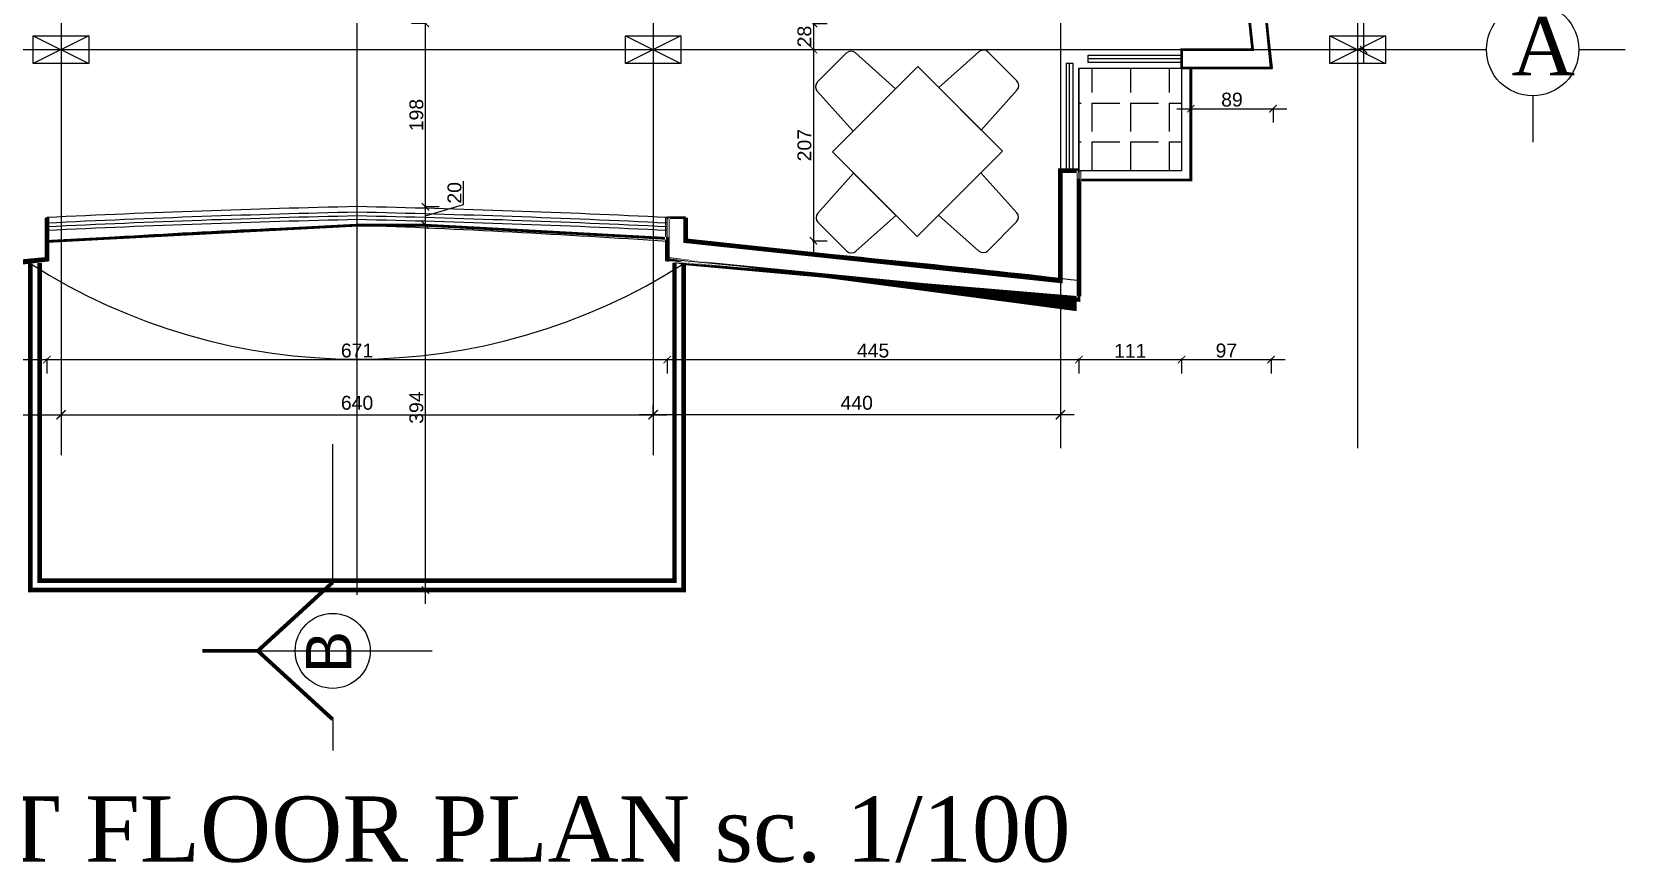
# Model space of a CAD drawing. Extents: x 250879 to 348495, y -51522 to -9360.
# Drawn here: x 288738 to 290461, y -23973 to -23074 of the extents above; entities that cross this region are included whole.
import ezdxf

# ---------------------------------------------------------------- set-up
doc = ezdxf.new("R2010")
doc.units = 0
doc.layers.get('0').update_dxf_attribs({"linetype": 'CONTINUOUS'})
doc.layers.get('DEFPOINTS').update_dxf_attribs({"color": 9, "linetype": 'CONTINUOUS'})
for name, color, linetype in [('AXIS', 1, 'CONTINUOUS'), ('COLUMN', 5, 'CONTINUOUS'), ('DIM', 3, 'CONTINUOUS'), ('FURNITURE', 4, 'CONTINUOUS'), ('TEXT', 3, 'CONTINUOUS'), ('WALL', 7, 'CONTINUOUS'), ('WALL1', 2, 'CONTINUOUS')]:
    doc.layers.add(name, color=color, linetype=linetype)
doc.styles.get("Standard").update_dxf_attribs({"font": 'sanss___.ttf', "height": 15})
doc.styles.add('style2', font='romantic.ttf', dxfattribs={"height": 50})
doc.dimstyles.get("Standard").update_dxf_attribs({"dimtxt": 15, "dimasz": 10, "dimexe": 10, "dimexo": 30, "dimgap": 5, "dimtad": 1, "dimdec": 0, "dimdsep": 46, "dimtxsty": 'Standard', "dimblk1": 'ARCHTICK', "dimblk2": 'ARCHTICK', "dimsah": 1, "dimcen": 2.5, "dimdle": 15, "dimclrd": 3, "dimclre": 3, "dimclrt": 3, "dimazin": 0, "dimtfac": 1, "dimtdec": 0, "dimtmove": 2, "dimatfit": 2, "dimldrblk": 'ARCHTICK', "dimfxl": 1.045499999999997, "dimfxlon": 1, "dimtolj": 1, "dimtzin": 0, "dimarcsym": 0})
doc.dimstyles.new('STANDARD$0', dxfattribs={"dimscale": 0, "dimtxt": 12, "dimasz": 8, "dimexe": 15, "dimexo": 0.0625, "dimgap": 2, "dimtad": 1, "dimdec": 0, "dimzin": 0, "dimdsep": 46, "dimtxsty": 'Standard', "dimblk1": 'ARCHTICK', "dimblk2": 'ARCHTICK', "dimsah": 1, "dimcen": 0.09, "dimdle": 15, "dimclrd": 3, "dimclre": 3, "dimclrt": 3, "dimazin": 0, "dimtfac": 1, "dimtdec": 0, "dimtofl": 0, "dimtmove": 1, "dimatfit": 3, "dimldrblk": 'ARCHTICK', "dimfxl": 1.045499999999997, "dimfxlon": 1, "dimtolj": 1, "dimtzin": 0, "dimarcsym": 0})

# ---------------------------------------------------------------- blocks, each defined once
blk = doc.blocks.new('_ARCHTICK')
at = {"color": 0, "linetype": 'ByBlock', "const_width": 0.15}
blk.add_lwpolyline([(-0.5, -0.5), (0.5, 0.5)], dxfattribs=at)
blk = doc.blocks.new('*D30')
at = {"layer": 'DEFPOINTS', "color": 0, "linetype": 'ByBlock', "ltscale": 3, "transparency": 16777216}
for p in [(288328.5945835119, -23480.11855138533), (288769.0714616643, -23480.11855138533), (288769.0714616643, -23487.90626194287)]:
    blk.add_point(p, dxfattribs=at)
at = {"layer": 'WALL1', "color": 3, "linetype": 'ByBlock', "lineweight": -2, "ltscale": 3, "transparency": 16777216}
for p, q in [((288313.5945835119, -23487.90626194287), (288784.0714616643, -23487.90626194287)), ((288328.5945835119, -23487.90626194287), (288328.5945835119, -23497.90626194287)), ((288769.0714616643, -23487.90626194287), (288769.0714616643, -23497.90626194287))]:
    blk.add_line(p, q, dxfattribs=at)
at = {"layer": 'WALL1', "color": 3, "linetype": 'ByBlock', "lineweight": -2, "ltscale": 3, "transparency": 16777216, "xscale": 10, "yscale": 10, "zscale": 10, "rotation": 180}
blk.add_blockref('_ARCHTICK', (288328.5945835119, -23487.90626194287), dxfattribs=at)
at = {"layer": 'WALL1', "color": 3, "linetype": 'ByBlock', "lineweight": -2, "ltscale": 3, "transparency": 16777216, "xscale": 10, "yscale": 10, "zscale": 10}
blk.add_blockref('_ARCHTICK', (288769.0714616643, -23487.90626194287), dxfattribs=at)
at = {"layer": 'WALL1', "color": 3, "linetype": 'ByBlock', "ltscale": 3, "transparency": 16777216, "insert": (288548.8330225881, -23475.17992449431), "char_height": 15, "attachment_point": 5}
blk.add_mtext('\\A1;440', dxfattribs=at)
blk = doc.blocks.new('*D31')
at = {"layer": 'DEFPOINTS', "color": 0, "linetype": 'ByBlock', "ltscale": 3, "transparency": 16777216}
for p in [(288769.0714616643, -23480.11855138533), (289409.390384943, -23487.90626194287), (289409.390384943, -23487.90626194287)]:
    blk.add_point(p, dxfattribs=at)
at = {"layer": 'WALL1', "color": 3, "linetype": 'ByBlock', "lineweight": -2, "ltscale": 3, "transparency": 16777216}
for p, q in [((289409.390384943, -23487.90626194287), (289409.390384943, -23477.90626194287)), ((288754.0714616643, -23487.90626194287), (289424.390384943, -23487.90626194287)), ((288769.0714616643, -23487.90626194287), (288769.0714616643, -23497.90626194287))]:
    blk.add_line(p, q, dxfattribs=at)
at = {"layer": 'WALL1', "color": 3, "linetype": 'ByBlock', "lineweight": -2, "ltscale": 3, "transparency": 16777216, "xscale": 10, "yscale": 10, "zscale": 10, "rotation": 180}
blk.add_blockref('_ARCHTICK', (288769.0714616643, -23487.90626194287), dxfattribs=at)
at = {"layer": 'WALL1', "color": 3, "linetype": 'ByBlock', "lineweight": -2, "ltscale": 3, "transparency": 16777216, "xscale": 10, "yscale": 10, "zscale": 10}
blk.add_blockref('_ARCHTICK', (289409.390384943, -23487.90626194287), dxfattribs=at)
at = {"layer": 'WALL1', "color": 3, "linetype": 'ByBlock', "ltscale": 3, "transparency": 16777216, "insert": (289089.2309233036, -23475.16963642847), "char_height": 15, "attachment_point": 5}
blk.add_mtext('\\A1;640', dxfattribs=at)
blk = doc.blocks.new('*D36')
at = {"layer": 'DEFPOINTS', "color": 0, "linetype": 'ByBlock', "ltscale": 3, "transparency": 16777216}
for p in [(289409.390384943, -23480.11855138533), (289849.8672630955, -23480.11855138533), (289409.390384943, -23487.90626194287)]:
    blk.add_point(p, dxfattribs=at)
at = {"layer": 'WALL1', "color": 3, "linetype": 'ByBlock', "lineweight": -2, "ltscale": 3, "transparency": 16777216}
for p, q in [((289864.8672630955, -23487.90626194287), (289394.390384943, -23487.90626194287)), ((289409.390384943, -23487.90626194287), (289409.390384943, -23497.90626194287)), ((289849.8672630955, -23487.90626194287), (289849.8672630955, -23497.90626194287))]:
    blk.add_line(p, q, dxfattribs=at)
at = {"layer": 'WALL1', "color": 3, "linetype": 'ByBlock', "lineweight": -2, "ltscale": 3, "transparency": 16777216, "xscale": 10, "yscale": 10, "zscale": 10, "rotation": 180}
blk.add_blockref('_ARCHTICK', (289409.390384943, -23487.90626194287), dxfattribs=at)
at = {"layer": 'WALL1', "color": 3, "linetype": 'ByBlock', "lineweight": -2, "ltscale": 3, "transparency": 16777216, "xscale": 10, "yscale": 10, "zscale": 10}
blk.add_blockref('_ARCHTICK', (289849.8672630955, -23487.90626194287), dxfattribs=at)
at = {"layer": 'WALL1', "color": 3, "linetype": 'ByBlock', "ltscale": 3, "transparency": 16777216, "insert": (289629.6288240192, -23475.17992449431), "char_height": 15, "attachment_point": 5}
blk.add_mtext('\\A1;440', dxfattribs=at)
blk = doc.blocks.new('T')
at = {"layer": 'FURNITURE'}
for p, q in [((24.26008537464077, 40.2773500981275), (22.02245481364662, 0)), ((59.79252248664852, 45), (29.25238714070292, 45)), ((67.02245481364662, 0), (64.78482425265247, 40.2773500981275)), ((67.02245481364662, 0), (22.02245481364662, 0)), ((0, -22.5), (-40.2773500981275, -24.73763056099415)), ((0, -22.5), (0, -67.5)), ((90.71160120709101, -22.5), (130.9889513051603, -24.73763056099415)), ((90.71160120709101, -22.5), (90.71160120709101, -67.5)), ((-45, -29.7299323269981), (-45, -60.2700676729437)), ((135.711601207091, -29.7299323269981), (135.711601207091, -60.2700676729437)), ((-40.2773500981275, -65.26236943900585), (0, -67.5)), ((130.9889513051603, -65.26236943900585), (90.71160120709101, -67.5)), ((67.8558006035164, -90), (22.8558006035164, -90)), ((25.09343116451055, -130.2773500981275), (22.8558006035164, -90)), ((67.8558006035164, -90), (65.61817004252225, -130.2773500981275)), ((60.62586827651832, -135), (30.08573293057271, -135))]:
    blk.add_line(p, q, dxfattribs=at)
blk.add_lwpolyline([(90.71160120709101, -90), (0, -90), (0, 0), (90.71160120709101, 0)], close=True, dxfattribs=at)
for centre, start, end in [((29.25238714070292, 40), 90, 176.8201698792108), ((59.79252248664852, 40), 3.179830120789212, 90), ((-40.00000000005821, -29.7299323269981), 93.1798301207892, 180), ((130.711601207091, -29.7299323269981), 0, 86.82016987921078), ((-40.00000000005821, -60.2700676729437), 180, 266.8201698792108), ((130.711601207091, -60.2700676729437), 273.1798301207892, 0), ((30.08573293057271, -130), 183.1798301207892, 270), ((60.6258682764601, -130), 270, 356.8201698792108)]:
    blk.add_arc(centre, 5, start, end, dxfattribs=at)
at = {"layer": 'WALL'}
for p, q in [((-81.2861841992708, -65), (-81.2861841992708, -65)), ((124.2175085435156, -65), (124.2175085435156, -65))]:
    blk.add_line(p, q, dxfattribs=at)
blk = doc.blocks.new('COLUMN')
at = {"layer": 'AXIS'}
for p, q in [((236924.6994773077, -9644.256519553426), (236984.6994773077, -9674.256519553426)), ((236984.6994773077, -9644.256519553426), (236924.6994773077, -9674.256519553426))]:
    blk.add_line(p, q, dxfattribs=at)
at = {"layer": 'COLUMN'}
blk.add_lwpolyline([(236924.6994773077, -9644.256519553426), (236984.6994773077, -9644.256519553426), (236984.6994773077, -9674.256519553426), (236924.6994773077, -9674.256519553426)], close=True, dxfattribs=at)
blk = doc.blocks.new('AXISG')
at = {"layer": 'AXIS'}
for p, q in [((306715.5200998911, -23682.84522527471), (306715.5200998911, -19766.81669786142)), ((306395.3606382518, -19949.16446858895), (306395.3606382518, -23531.69156735711)), ((307035.6795615304, -19949.16446858895), (307035.6795615304, -23531.69156735711)), ((307797.615156494, -19949.16446858895), (307797.615156494, -23524.12586554483)), ((305587.5163161242, -23093.16213682806), (307936.9012656476, -23093.16213682806))]:
    blk.add_line(p, q, dxfattribs=at)
at = {"layer": 'WALL', "linetype": 'Continuous'}
for p in [(69440.66116094415, -13433.90561727464), (70080.98008422274, -13433.90561727464), (70842.91567918635, -13433.90561727464)]:
    blk.add_blockref('COLUMN', p, dxfattribs=at)
blk = doc.blocks.new('*D204')
at = {"layer": 'DEFPOINTS', "color": 0, "linetype": 'Continuous', "transparency": 16777216}
for p in [(289990.9306176839, -23113.16213682841), (290079.8672630955, -23113.16213682806), (290079.8672630955, -23157.08434912993)]:
    blk.add_point(p, dxfattribs=at)
at = {"layer": 'WALL', "color": 3, "linetype": 'Continuous', "lineweight": -2, "transparency": 16777216}
for p, q in [((289975.9306176839, -23157.08434912993), (290094.8672630955, -23157.08434912993)), ((289990.9306176839, -23156.03884912993), (289990.9306176839, -23172.08434912993)), ((290079.8672630955, -23156.03884912993), (290079.8672630955, -23172.08434912993))]:
    blk.add_line(p, q, dxfattribs=at)
at = {"layer": 'WALL', "color": 3, "linetype": 'Continuous', "lineweight": -2, "transparency": 16777216, "xscale": 8, "yscale": 8, "zscale": 8, "rotation": 180}
blk.add_blockref('_ARCHTICK', (289990.9306176839, -23157.08434912993), dxfattribs=at)
at = {"layer": 'WALL', "color": 3, "linetype": 'Continuous', "lineweight": -2, "transparency": 16777216, "xscale": 8, "yscale": 8, "zscale": 8}
blk.add_blockref('_ARCHTICK', (290079.8672630955, -23157.08434912993), dxfattribs=at)
at = {"layer": 'WALL', "color": 3, "linetype": 'Continuous', "transparency": 16777216, "insert": (290035.3989403897, -23147.35801168137), "char_height": 15, "attachment_point": 5}
blk.add_mtext('\\A1;89', dxfattribs=at)
blk = doc.blocks.new('sec')
at = {"layer": 'WALL'}
for p, q in [((0, 105.8532076054325), (0, 319.4481774866144)), ((0, 105.8532076054325), (-115.7147705813695, 0)), ((-115.7147705813695, 0), (153.6676689041051, 0)), ((0, -105.8532076054325), (0, -153.7743780556848))]:
    blk.add_line(p, q, dxfattribs=at)
at = {"layer": 'WALL', "const_width": 6}
for points in [[(0, 105.8532076054325), (-115.7147705813695, 0), (-201.5248270763404, 0)], [(0, -105.8532076054325), (-115.7147705813695, 0)]]:
    blk.add_lwpolyline(points, dxfattribs=at)
at = {"layer": 'WALL'}
blk.add_circle((0, 0), 57.93203715517807, dxfattribs=at)
blk = doc.blocks.new('*D383')
at = {"layer": 'DEFPOINTS', "color": 0, "linetype": 'Continuous', "transparency": 16777216}
for p in [(290177.7858053246, -22692.99755056208), (290177.7858053246, -23093.16213682806), (290177.7858053246, -23093.16213682806)]:
    blk.add_point(p, dxfattribs=at)
at = {"layer": 'WALL', "color": 3, "linetype": 'Continuous', "lineweight": -2, "transparency": 16777216}
for p, q in [((290177.7858053246, -22692.99755056208), (290162.7858053246, -22692.99755056208)), ((290177.7858053246, -22677.99755056208), (290177.7858053246, -23108.16213682806)), ((290177.7858053246, -23093.16213682806), (290162.7858053246, -23093.16213682806))]:
    blk.add_line(p, q, dxfattribs=at)
at = {"layer": 'WALL', "color": 3, "linetype": 'Continuous', "lineweight": -2, "transparency": 16777216, "xscale": 8, "yscale": 8, "zscale": 8}
for p, rotation in [((290177.7858053246, -22692.99755056208), 90), ((290177.7858053246, -23093.16213682806), 270)]:
    blk.add_blockref('_ARCHTICK', p, dxfattribs=dict(at, rotation=rotation))
at = {"layer": 'WALL', "color": 3, "linetype": 'Continuous', "transparency": 16777216, "insert": (290168.059467876, -22893.07984369502), "char_height": 15, "attachment_point": 5, "rotation": 90}
blk.add_mtext('\\A1;400', dxfattribs=at)
blk = doc.blocks.new('*D402')
at = {"layer": 'DEFPOINTS', "color": 0, "linetype": 'Continuous', "transparency": 16777216}
for p in [(289379.3903849429, -22435.00968204497), (289379.3903849429, -23064.95020273642), (289582.7900328072, -23064.95020273642)]:
    blk.add_point(p, dxfattribs=at)
at = {"layer": 'WALL', "color": 3, "linetype": 'Continuous', "lineweight": -2, "transparency": 16777216}
for p, q in [((289582.7900328072, -22420.00968204497), (289582.7900328072, -23079.95020273642)), ((289581.7445328071, -22435.00968204497), (289597.7900328072, -22435.00968204497)), ((289581.7445328071, -23064.95020273642), (289597.7900328072, -23064.95020273642))]:
    blk.add_line(p, q, dxfattribs=at)
at = {"layer": 'WALL', "color": 3, "linetype": 'Continuous', "lineweight": -2, "transparency": 16777216, "xscale": 8, "yscale": 8, "zscale": 8}
for p, rotation in [((289582.7900328072, -22435.00968204497), 90), ((289582.7900328072, -23064.95020273642), 270)]:
    blk.add_blockref('_ARCHTICK', p, dxfattribs=dict(at, rotation=rotation))
at = {"layer": 'WALL', "color": 3, "linetype": 'Continuous', "transparency": 16777216, "insert": (289573.0534072928, -22749.97994239065), "char_height": 15, "attachment_point": 5, "rotation": 90}
blk.add_mtext('\\A1;630', dxfattribs=at)
blk = doc.blocks.new('*D403')
at = {"layer": 'DEFPOINTS', "color": 0, "linetype": 'Continuous', "transparency": 16777216}
for p in [(289379.3903849429, -23064.95020273642), (289545.3812619259, -23093.16213682806), (289582.7900328072, -23093.16213682806)]:
    blk.add_point(p, dxfattribs=at)
at = {"layer": 'WALL', "color": 3, "linetype": 'Continuous', "lineweight": -2, "transparency": 16777216}
for p, q in [((289582.7900328072, -23049.95020273642), (289582.7900328072, -23108.16213682806)), ((289581.7445328071, -23064.95020273642), (289597.7900328072, -23064.95020273642)), ((289581.7445328071, -23093.16213682806), (289597.7900328072, -23093.16213682806))]:
    blk.add_line(p, q, dxfattribs=at)
at = {"layer": 'WALL', "color": 3, "linetype": 'Continuous', "lineweight": -2, "transparency": 16777216, "xscale": 8, "yscale": 8, "zscale": 8}
for p, rotation in [((289582.7900328072, -23064.95020273642), 90), ((289582.7900328072, -23093.16213682806), 270)]:
    blk.add_blockref('_ARCHTICK', p, dxfattribs=dict(at, rotation=rotation))
at = {"layer": 'WALL', "color": 3, "linetype": 'Continuous', "transparency": 16777216, "insert": (289573.0636953586, -23079.05616978219), "char_height": 15, "attachment_point": 5, "rotation": 90}
blk.add_mtext('\\A1;28', dxfattribs=at)
blk = doc.blocks.new('*D404')
at = {"layer": 'DEFPOINTS', "color": 0, "linetype": 'Continuous', "transparency": 16777216}
for p in [(289545.3812619259, -23093.16213682806), (289444.6881694222, -23299.88118622912), (289582.7900328072, -23299.88118622912)]:
    blk.add_point(p, dxfattribs=at)
at = {"layer": 'WALL', "color": 3, "linetype": 'Continuous', "lineweight": -2, "transparency": 16777216}
for p, q in [((289582.7900328072, -23078.16213682806), (289582.7900328072, -23314.88118622912)), ((289581.7445328071, -23093.16213682806), (289597.7900328072, -23093.16213682806)), ((289581.7445328071, -23299.88118622912), (289597.7900328072, -23299.88118622912))]:
    blk.add_line(p, q, dxfattribs=at)
at = {"layer": 'WALL', "color": 3, "linetype": 'Continuous', "lineweight": -2, "transparency": 16777216, "xscale": 8, "yscale": 8, "zscale": 8}
for p, rotation in [((289582.7900328072, -23093.16213682806), 90), ((289582.7900328072, -23299.88118622912), 270)]:
    blk.add_blockref('_ARCHTICK', p, dxfattribs=dict(at, rotation=rotation))
at = {"layer": 'WALL', "color": 3, "linetype": 'Continuous', "transparency": 16777216, "insert": (289573.0636953586, -23196.52166152854), "char_height": 15, "attachment_point": 5, "rotation": 90}
blk.add_mtext('\\A1;207', dxfattribs=at)
blk = doc.blocks.new('*D412')
at = {"layer": 'DEFPOINTS', "color": 0, "linetype": 'Continuous', "transparency": 16777216}
for p in [(289089.2309230224, -23283.01337384362), (289163.1509145959, -23283.01337384362), (289176.6868330117, -23677.48535906984)]:
    blk.add_point(p, dxfattribs=at)
at = {"layer": 'WALL', "color": 3, "linetype": 'Continuous', "lineweight": -2, "transparency": 16777216}
for p, q in [((289163.1509145959, -23692.48535906984), (289163.1509145959, -23268.01337384362)), ((289162.1054145959, -23283.01337384362), (289178.1509145959, -23283.01337384362)), ((289164.1964145959, -23677.48535906984), (289148.1509145959, -23677.48535906984))]:
    blk.add_line(p, q, dxfattribs=at)
at = {"layer": 'WALL', "color": 3, "linetype": 'Continuous', "lineweight": -2, "transparency": 16777216, "xscale": 8, "yscale": 8, "zscale": 8}
for p, rotation in [((289163.1509145959, -23283.01337384362), 90), ((289163.1509145959, -23677.48535906984), 270)]:
    blk.add_blockref('_ARCHTICK', p, dxfattribs=dict(at, rotation=rotation))
at = {"layer": 'WALL', "color": 3, "linetype": 'Continuous', "transparency": 16777216, "insert": (289153.4142890815, -23480.24936645668), "char_height": 15, "attachment_point": 5, "rotation": 90}
blk.add_mtext('\\A1;394', dxfattribs=at)
blk = doc.blocks.new('*D413')
at = {"layer": 'DEFPOINTS', "color": 0, "linetype": 'Continuous', "transparency": 16777216}
for p in [(289089.2309234848, -23262.98666646908), (289163.1509145959, -23262.98666646908), (289089.2309230224, -23283.01337384362)]:
    blk.add_point(p, dxfattribs=at)
at = {"layer": 'WALL', "color": 3, "linetype": 'Continuous', "lineweight": -2, "transparency": 16777216}
for p, q in [((289204.3299269416, -23260.64631645265), (289204.3299269416, -23235.45290081479)), ((289163.1509145959, -23298.01337384362), (289163.1509145959, -23247.98666646908)), ((289163.1509145959, -23273.00002015635), (289204.3299269416, -23260.64631645265)), ((289162.1054145959, -23262.98666646908), (289178.1509145959, -23262.98666646908)), ((289162.1054145959, -23283.01337384362), (289178.1509145959, -23283.01337384362))]:
    blk.add_line(p, q, dxfattribs=at)
at = {"layer": 'WALL', "color": 3, "linetype": 'Continuous', "lineweight": -2, "transparency": 16777216, "xscale": 8, "yscale": 8, "zscale": 8}
for p, rotation in [((289163.1509145959, -23262.98666646908), 90), ((289163.1509145959, -23283.01337384362), 270)]:
    blk.add_blockref('_ARCHTICK', p, dxfattribs=dict(at, rotation=rotation))
at = {"layer": 'WALL', "color": 3, "linetype": 'Continuous', "transparency": 16777216, "insert": (289194.603589493, -23248.04960863367), "char_height": 15, "attachment_point": 5, "rotation": 90}
blk.add_mtext('\\A1;20', dxfattribs=at)
blk = doc.blocks.new('*D414')
at = {"layer": 'DEFPOINTS', "color": 0, "linetype": 'Continuous', "transparency": 16777216}
for p in [(289163.1509145959, -23064.95020273642), (289176.880290549, -23064.95020273642), (289089.2309234848, -23262.98666646908)]:
    blk.add_point(p, dxfattribs=at)
at = {"layer": 'WALL', "color": 3, "linetype": 'Continuous', "lineweight": -2, "transparency": 16777216}
for p, q in [((289163.1509145959, -23277.98666646908), (289163.1509145959, -23049.95020273642)), ((289164.1964145959, -23064.95020273642), (289148.1509145959, -23064.95020273642)), ((289162.1054145959, -23262.98666646908), (289178.1509145959, -23262.98666646908))]:
    blk.add_line(p, q, dxfattribs=at)
at = {"layer": 'WALL', "color": 3, "linetype": 'Continuous', "lineweight": -2, "transparency": 16777216, "xscale": 8, "yscale": 8, "zscale": 8}
for p, rotation in [((289163.1509145959, -23064.95020273642), 90), ((289163.1509145959, -23262.98666646908), 270)]:
    blk.add_blockref('_ARCHTICK', p, dxfattribs=dict(at, rotation=rotation))
at = {"layer": 'WALL', "color": 3, "linetype": 'Continuous', "transparency": 16777216, "insert": (289153.4245771474, -23163.9684346027), "char_height": 15, "attachment_point": 5, "rotation": 90}
blk.add_mtext('\\A1;198', dxfattribs=at)
blk = doc.blocks.new('*D415')
at = {"layer": 'DEFPOINTS', "color": 0, "linetype": 'Continuous', "transparency": 16777216}
for p in [(289163.1509145959, -22435.00968204497), (289234.3106541233, -22435.00968204497), (289176.880290549, -23064.95020273642)]:
    blk.add_point(p, dxfattribs=at)
at = {"layer": 'WALL', "color": 3, "linetype": 'Continuous', "lineweight": -2, "transparency": 16777216}
for p, q in [((289163.1509145959, -23079.95020273642), (289163.1509145959, -22420.00968204497)), ((289164.1964145959, -22435.00968204497), (289148.1509145959, -22435.00968204497)), ((289164.1964145959, -23064.95020273642), (289148.1509145959, -23064.95020273642))]:
    blk.add_line(p, q, dxfattribs=at)
at = {"layer": 'WALL', "color": 3, "linetype": 'Continuous', "lineweight": -2, "transparency": 16777216, "xscale": 8, "yscale": 8, "zscale": 8}
for p, rotation in [((289163.1509145959, -22435.00968204497), 90), ((289163.1509145959, -23064.95020273642), 270)]:
    blk.add_blockref('_ARCHTICK', p, dxfattribs=dict(at, rotation=rotation))
at = {"layer": 'WALL', "color": 3, "linetype": 'Continuous', "transparency": 16777216, "insert": (289153.4142890815, -22749.97994239065), "char_height": 15, "attachment_point": 5, "rotation": 90}
blk.add_mtext('\\A1;630', dxfattribs=at)
blk = doc.blocks.new('*D841')
at = {"layer": 'DEFPOINTS', "color": 0, "linetype": 'Continuous', "transparency": 16777216}
for p in [(288753.7736849178, -23319.98870354902), (288308.594583512, -23363.16213682817), (288753.7736849178, -23428.38155618939)]:
    blk.add_point(p, dxfattribs=at)
at = {"layer": 'WALL', "color": 3, "linetype": 'Continuous', "lineweight": -2, "transparency": 16777216}
for p, q in [((288293.594583512, -23428.38155618939), (288768.7736849178, -23428.38155618939)), ((288308.594583512, -23427.33605618939), (288308.594583512, -23443.38155618939)), ((288753.7736849178, -23427.33605618939), (288753.7736849178, -23443.38155618939))]:
    blk.add_line(p, q, dxfattribs=at)
at = {"layer": 'WALL', "color": 3, "linetype": 'Continuous', "lineweight": -2, "transparency": 16777216, "xscale": 8, "yscale": 8, "zscale": 8, "rotation": 180}
blk.add_blockref('_ARCHTICK', (288308.594583512, -23428.38155618939), dxfattribs=at)
at = {"layer": 'WALL', "color": 3, "linetype": 'Continuous', "lineweight": -2, "transparency": 16777216, "xscale": 8, "yscale": 8, "zscale": 8}
blk.add_blockref('_ARCHTICK', (288753.7736849178, -23428.38155618939), dxfattribs=at)
at = {"layer": 'WALL', "color": 3, "linetype": 'Continuous', "transparency": 16777216, "insert": (288531.1841342149, -23418.65521874083), "char_height": 15, "attachment_point": 5}
blk.add_mtext('\\A1;445', dxfattribs=at)
blk = doc.blocks.new('*D842')
at = {"layer": 'DEFPOINTS', "color": 0, "linetype": 'Continuous', "transparency": 16777216}
for p in [(288753.7736849178, -23319.98870354902), (289424.6881582194, -23320.03695496314), (289424.6881582194, -23428.38155618939)]:
    blk.add_point(p, dxfattribs=at)
at = {"layer": 'WALL', "color": 3, "linetype": 'Continuous', "lineweight": -2, "transparency": 16777216}
for p, q in [((288738.7736849178, -23428.38155618939), (289439.6881582194, -23428.38155618939)), ((288753.7736849178, -23427.33605618939), (288753.7736849178, -23443.38155618939)), ((289424.6881582194, -23427.33605618939), (289424.6881582194, -23443.38155618939))]:
    blk.add_line(p, q, dxfattribs=at)
at = {"layer": 'WALL', "color": 3, "linetype": 'Continuous', "lineweight": -2, "transparency": 16777216, "xscale": 8, "yscale": 8, "zscale": 8, "rotation": 180}
blk.add_blockref('_ARCHTICK', (288753.7736849178, -23428.38155618939), dxfattribs=at)
at = {"layer": 'WALL', "color": 3, "linetype": 'Continuous', "lineweight": -2, "transparency": 16777216, "xscale": 8, "yscale": 8, "zscale": 8}
blk.add_blockref('_ARCHTICK', (289424.6881582194, -23428.38155618939), dxfattribs=at)
at = {"layer": 'WALL', "color": 3, "linetype": 'Continuous', "transparency": 16777216, "insert": (289089.2309215686, -23418.64493067498), "char_height": 15, "attachment_point": 5}
blk.add_mtext('\\A1;671', dxfattribs=at)
blk = doc.blocks.new('*D843')
at = {"layer": 'DEFPOINTS', "color": 0, "linetype": 'Continuous', "transparency": 16777216}
for p in [(289424.6881582194, -23320.03695496314), (289869.8672630953, -23363.16213682824), (289869.8672630953, -23428.38155618939)]:
    blk.add_point(p, dxfattribs=at)
at = {"layer": 'WALL', "color": 3, "linetype": 'Continuous', "lineweight": -2, "transparency": 16777216}
for p, q in [((289409.6881582194, -23428.38155618939), (289884.8672630953, -23428.38155618939)), ((289424.6881582194, -23427.33605618939), (289424.6881582194, -23443.38155618939)), ((289869.8672630953, -23427.33605618939), (289869.8672630953, -23443.38155618939))]:
    blk.add_line(p, q, dxfattribs=at)
at = {"layer": 'WALL', "color": 3, "linetype": 'Continuous', "lineweight": -2, "transparency": 16777216, "xscale": 8, "yscale": 8, "zscale": 8, "rotation": 180}
blk.add_blockref('_ARCHTICK', (289424.6881582194, -23428.38155618939), dxfattribs=at)
at = {"layer": 'WALL', "color": 3, "linetype": 'Continuous', "lineweight": -2, "transparency": 16777216, "xscale": 8, "yscale": 8, "zscale": 8}
blk.add_blockref('_ARCHTICK', (289869.8672630953, -23428.38155618939), dxfattribs=at)
at = {"layer": 'WALL', "color": 3, "linetype": 'Continuous', "transparency": 16777216, "insert": (289647.2777106573, -23418.65521874083), "char_height": 15, "attachment_point": 5}
blk.add_mtext('\\A1;445', dxfattribs=at)
blk = doc.blocks.new('*D844')
at = {"layer": 'DEFPOINTS', "color": 0, "linetype": 'Continuous', "transparency": 16777216}
for p in [(289980.930617684, -23113.16213682841), (289869.8672630953, -23363.16213682824), (289980.930617684, -23428.38155618939)]:
    blk.add_point(p, dxfattribs=at)
at = {"layer": 'WALL', "color": 3, "linetype": 'Continuous', "lineweight": -2, "transparency": 16777216}
for p, q in [((289854.8672630953, -23428.38155618939), (289995.930617684, -23428.38155618939)), ((289869.8672630953, -23427.33605618939), (289869.8672630953, -23443.38155618939)), ((289980.930617684, -23427.33605618939), (289980.930617684, -23443.38155618939))]:
    blk.add_line(p, q, dxfattribs=at)
at = {"layer": 'WALL', "color": 3, "linetype": 'Continuous', "lineweight": -2, "transparency": 16777216, "xscale": 8, "yscale": 8, "zscale": 8, "rotation": 180}
blk.add_blockref('_ARCHTICK', (289869.8672630953, -23428.38155618939), dxfattribs=at)
at = {"layer": 'WALL', "color": 3, "linetype": 'Continuous', "lineweight": -2, "transparency": 16777216, "xscale": 8, "yscale": 8, "zscale": 8}
blk.add_blockref('_ARCHTICK', (289980.930617684, -23428.38155618939), dxfattribs=at)
at = {"layer": 'WALL', "color": 3, "linetype": 'Continuous', "transparency": 16777216, "insert": (289925.3989403896, -23418.88155618939), "char_height": 15, "attachment_point": 5}
blk.add_mtext('\\A1;111', dxfattribs=at)
blk = doc.blocks.new('*D845')
at = {"layer": 'DEFPOINTS', "color": 0, "linetype": 'Continuous', "transparency": 16777216}
for p in [(289980.930617684, -23113.16213682841), (290077.7795199105, -23113.1621368244), (290077.7795199105, -23428.38155618939)]:
    blk.add_point(p, dxfattribs=at)
at = {"layer": 'WALL', "color": 3, "linetype": 'Continuous', "lineweight": -2, "transparency": 16777216}
for p, q in [((289965.930617684, -23428.38155618939), (290092.7795199105, -23428.38155618939)), ((289980.930617684, -23427.33605618939), (289980.930617684, -23443.38155618939)), ((290077.7795199105, -23427.33605618939), (290077.7795199105, -23443.38155618939))]:
    blk.add_line(p, q, dxfattribs=at)
at = {"layer": 'WALL', "color": 3, "linetype": 'Continuous', "lineweight": -2, "transparency": 16777216, "xscale": 8, "yscale": 8, "zscale": 8, "rotation": 180}
blk.add_blockref('_ARCHTICK', (289980.930617684, -23428.38155618939), dxfattribs=at)
at = {"layer": 'WALL', "color": 3, "linetype": 'Continuous', "lineweight": -2, "transparency": 16777216, "xscale": 8, "yscale": 8, "zscale": 8}
blk.add_blockref('_ARCHTICK', (290077.7795199105, -23428.38155618939), dxfattribs=at)
at = {"layer": 'WALL', "color": 3, "linetype": 'Continuous', "transparency": 16777216, "insert": (290029.3550687972, -23418.65521874083), "char_height": 15, "attachment_point": 5}
blk.add_mtext('\\A1;97', dxfattribs=at)

msp = doc.modelspace()

# ---------------------------------------------------------------- hatches: boundary and pattern name
at = {"layer": 'AXIS'}
h = msp.add_hatch(dxfattribs=at)
h.set_pattern_fill('ANGLE', color=256, scale=6, style=0)
h.set_pattern_definition([(0, (51373.8951062042, -31952.25407011545), (0, -41.91), [30.48, -11.43]), (270, (51373.8951062042, -31952.25407011545), (-41.91, -2.566247367613279e-15), [30.48, -11.43])])
h.paths.add_polyline_path([(289980.9306176839, -23224.22549141667), (289869.8672630953, -23224.22549141661), (289869.8672630953, -23113.16213682809), (289980.9306176839, -23113.16213682838)])

# ---------------------------------------------------------------- linework, layer by layer
for p, q in [((288769.0714616643, -19873.99296612828), (288769.0714616643, -23471.69156735711)), ((289409.3903849429, -19874.3920786758), (289409.3903849429, -23471.69156735711)), ((289849.8672630954, -19873.99296612828), (289849.8672630954, -23524.12586554483)), ((289089.2309233037, -23483.94937030278), (289089.2309233037, -22113.75410009915)), ((288214.2263677061, -23093.16213682806), (290310.6120890601, -23093.16213682806)), ((290410.612056524, -23093.21917721981), (290460.612056524, -23093.21917721981)), ((290360.612056524, -23143.21917721981), (290360.612056524, -23193.21917721981))]:
    msp.add_line(p, q, dxfattribs=at)
msp.add_circle((290360.612056524, -23093.21917721981), 50, dxfattribs=at)
at = {"layer": 'FURNITURE', "ltscale": 3}
for points in [[(289879.8672630954, -23106.99107722731), (289879.8672630954, -23099.33319642898), (289980.9306176839, -23099.3331964292), (289980.9306176839, -23106.99107722753)], [(289863.6962034946, -23108.16213682806), (289856.0383226963, -23108.16213682806), (289856.0383226963, -23224.22549141658), (289863.6962034946, -23224.22549141658)], [(289863.6962034946, -23108.16213682806), (289856.0383226962, -23108.16213682806), (289856.0383226962, -23224.22549141658), (289863.6962034946, -23224.22549141658)]]:
    msp.add_lwpolyline(points, close=True, dxfattribs=at)
for points in [[(289849.8672630954, -23113.16213682821), (289849.8672630953, -23343.16213682821), (289444.6881694222, -23299.88118622912), (289444.6881694222, -23274.81899615316)], [(289869.8672630954, -23113.162136828), (289869.8672630954, -23244.22549141658)], [(289869.8672630953, -23113.162136828), (289869.8672630953, -23244.22549141658)], [(289869.8672630953, -23113.16213682809), (290000.9306176839, -23113.16213682844)]]:
    msp.add_lwpolyline(points, dxfattribs=at)
at = {"layer": 'FURNITURE'}
for points in [[(289990.930617684, -23113.16213682806), (289990.930617684, -23234.22549141667), (289869.8672630954, -23234.22549141661)], [(289990.9306176839, -23113.16213682806), (289990.9306176839, -23234.22549141667), (289869.8672630953, -23234.22549141661)]]:
    msp.add_lwpolyline(points, dxfattribs=at)
for points in [[(289869.8672630955, -23113.16213682809), (289980.930617684, -23113.16213682815), (289980.930617684, -23224.22549141667), (289869.8672630955, -23224.22549141661)], [(289869.8672630955, -23113.16213682809), (289980.9306176839, -23113.16213682815), (289980.9306176839, -23224.22549141667), (289869.8672630955, -23224.22549141661)]]:
    msp.add_lwpolyline(points, close=True, dxfattribs=at)
at = {"layer": 'FURNITURE', "const_width": 5}
for points in [[(288735.9412834729, -23324.62100651041), (288735.9412834729, -23677.48535906988), (289089.2309233036, -23677.48535906982)], [(288745.9412834729, -23323.97615552659), (288745.9412834729, -23667.48535906988), (289089.2309233036, -23667.48535906982)], [(289432.5205631343, -23323.97615552659), (289432.5205631343, -23667.48535906988), (289089.2309233036, -23667.48535906982)], [(289442.5205631343, -23324.62100651041), (289442.5205631343, -23677.48535906988), (289089.2309233036, -23677.48535906982)]]:
    msp.add_lwpolyline(points, dxfattribs=at)
at = {"layer": 'FURNITURE'}
for centre, radius, start, end in [((289357.396858314, -35621.8259399181), 12355.74171636226, 91.24363094928368, 92.80022773669401), ((289357.396858314, -35621.8259399181), 12355.74171636226, 91.24363094928368, 92.80022773669401), ((289357.6357286543, -35621.82242220503), 12347.73459476139, 91.24554619821679, 92.80315209480457), ((288821.0649881247, -35621.82593991632), 12355.74171635841, 87.1997722608017, 88.75636904904839), ((288821.0649881247, -35621.82593991632), 12355.74171635841, 87.1997722608017, 88.75636904904839), ((288820.826117333, -35621.82242222452), 12347.7345948007, 87.19684790102161, 88.7544537996983), ((289089.2309233036, -22771.40655563161), 656.3991150762154, 237.4371916880327, 302.5628083119673)]:
    msp.add_arc(centre, radius, start, end, dxfattribs=at)
at = {"layer": 'WALL'}
msp.add_line((289107.7402905549, -23291.33009045612), (289107.7402905549, -23291.33009045612), dxfattribs=at)
at = {"layer": 'WALL', "color": 4, "linetype": 'Continuous', "const_width": 3}
msp.add_lwpolyline([(289969.8778533271, -21692.91525742906), (289984.9912231349, -22292.8329642961), (290010.6028997563, -22677.17143547367), (290034.4985693101, -22677.99755055857), (290077.7795199105, -23113.1621368244), (289990.930617684, -23113.16213682841), (289990.930617684, -23234.22549141667), (289869.8672630954, -23234.22549141281), (289869.8672630953, -23363.16213682824), (289442.5205631343, -23324.6210065104), (289424.6881694222, -23319.88118603695), (289424.6881694222, -23297.35009119112), (289162.1054145959, -23283.01337384362), (289089.2309233526, -23283.01337383078), (288753.7736771852, -23300.62324738141), (288753.7736771852, -23319.88118603888), (288531.1841342169, -23341.5754201884)], dxfattribs=at)
at = {"layer": 'WALL', "linetype": 'Continuous', "const_width": 3}
for points in [[(289980.9306176835, -23113.16213682515), (290077.7795199105, -23113.1621368244), (290034.4985693101, -22677.99755055857), (289879.8672630983, -22677.99755056353)], [(289900.4054468105, -22697.9975505591), (290014.4985693102, -22697.99755055865), (290057.7795199105, -23093.16213682448), (289980.9306176835, -23093.16213682483), (289980.9306176835, -23113.16213682483)], [(288753.7704363632, -23274.81899615315), (288753.7736849178, -23319.98870354902), (288308.5945835161, -23363.16213682777), (288308.5945835116, -23224.22549141673)], [(289424.6914102442, -23274.81899615315), (289424.6881616896, -23319.98870354902), (289869.8672630913, -23363.16213682777), (289869.8672630957, -23224.22549141673)], [(289424.6881694222, -23274.81899615315), (289444.6881694222, -23274.81899615316)]]:
    msp.add_lwpolyline(points, dxfattribs=at)
at = {"layer": 'WALL', "linetype": 'Continuous', "ltscale": 3}
for points in [[(289869.8672630954, -23113.16213682824), (289869.8672630953, -23363.16213682824), (289424.6881694222, -23319.88118622912), (289424.6881694222, -23274.81899615315)], [(288308.5945835119, -23224.22549141676), (288308.594583512, -23363.16213682824), (288753.7736771852, -23319.88118622912), (288753.7736771852, -23274.81899615315)]]:
    msp.add_lwpolyline(points, dxfattribs=at)
at = {"layer": 'WALL', "linetype": 'Continuous', "ltscale": 3, "const_width": 5}
for points in [[(288308.5945835116, -23224.22549141673), (288308.594583512, -23363.16213682824), (288753.7736771852, -23319.88118622909), (288753.7736771852, -23274.81899615315)], [(289869.8672630957, -23224.22549141673), (289869.8672630953, -23363.16213682824), (289424.6881694222, -23319.88118622909), (289424.6881694222, -23274.81899615315)], [(289444.6881694222, -23274.81899615316), (289444.6881694222, -23299.88118622912), (289849.8672630953, -23343.16213682821), (289849.8672630954, -23224.22549141673), (289869.8672630954, -23224.22549141676)]]:
    msp.add_lwpolyline(points, dxfattribs=at)
at = {"layer": 'WALL', "linetype": 'Continuous'}
for centre, radius, start, end in [((289357.5162929522, -35621.82418101778), 12351.73815549902, 91.2445882623008, 92.80168943797895), ((288820.9455528972, -35621.82418104528), 12351.73815555319, 87.19831055701248, 88.75541173561432), ((288449.6203836901, -35660.38246433585), 12398.96316262905, 83.41190858257433, 85.09674604150463), ((288449.6203836901, -35660.38246433585), 12398.96316262905, 83.41190858257433, 85.09674604150463)]:
    msp.add_arc(centre, radius, start, end, dxfattribs=at)
at = {"layer": 'WALL1'}
for p, q in [((289980.9306176839, -23103.16213682838), (289879.8672630954, -23103.16213682813)), ((289859.8672630954, -23224.22549141658), (289859.8672630954, -23108.16213682806)), ((289859.8672630954, -23224.22549141658), (289859.8672630954, -23108.16213682806))]:
    msp.add_line(p, q, dxfattribs=at)
for centre, radius, start, end in [((301960.7162052739, -21696.30011951015), 11965.83883069688, 173.1670683484134, 186.8002855498446), ((289357.2177059259, -35621.828578314), 12361.74705765887, 91.24219614482473, 92.79803696350885), ((288821.2441412298, -35621.82857829764), 12361.74705762615, 87.20196304066492, 88.7578038568432), ((289569.1042735555, -35628.23707857067), 12354.54680481264, 92.22603356590147, 93.7839492424904), ((288609.3575729889, -35628.23707857658), 12354.54680482481, 86.21604432016346, 87.77396643493294)]:
    msp.add_arc(centre, radius, start, end, dxfattribs=at)

# ---------------------------------------------------------------- block references
at = {"layer": 'WALL', "linetype": 'Continuous'}
msp.add_blockref('AXISG', (-17626.28917658748, 0), dxfattribs=at)
at = {"layer": 'WALL1', "xscale": 1.440000000001067, "yscale": 1.440000000001067, "zscale": 1.440000000001067, "rotation": 44.99999999959059}
msp.add_blockref('T', (289603.2420099319, -23203.77098279219), dxfattribs=at)
at = {"layer": 'WALL1', "xscale": 0.7000000000116415, "yscale": 0.7000000000116415, "zscale": 0.7000000000116415}
msp.add_blockref('sec', (289062.9002513846, -23743.29021657688), dxfattribs=at)

# ---------------------------------------------------------------- texts
at = {"layer": 'DIM', "insert": (289033.9934340359, -23721.73869226907), "char_height": 49, "width": 359.60498, "attachment_point": 3, "rotation": 90.00000000000004}
msp.add_mtext('B', dxfattribs=at)
at = {"layer": 'TEXT', "attachment_point": 1, "style": 'style2'}
for s, insert, char_height, width in [('A', (290337.5238307421, -23058.04743283094), 63, 240.46074), ('FIRST FLOOR PLAN sc. 1/100', (288478.1266638905, -23900.70275408309), 70.56, 3056.2551)]:
    msp.add_mtext(s, dxfattribs=dict(at, insert=insert, char_height=char_height, width=width))

# ---------------------------------------------------------------- dimensions: what is measured, and where the dimension line sits
at = {"layer": 'WALL', "linetype": 'Continuous'}
for base, p1, p2, picture, middle in [((289163.1509145959, -22435.00968204497), (289176.880290549, -23064.95020273642), (289234.3106541233, -22435.00968204497), '*D415', (289153.4142890815, -22749.97994239065)), ((289582.7900328072, -23064.95020273642), (289379.3903849429, -22435.00968204497), (289379.3903849429, -23064.95020273642), '*D402', (289573.0534072928, -22749.97994239065)), ((290177.7858053246, -23093.16213682806), (290177.7858053246, -22692.99755056208), (290177.7858053246, -23093.16213682806), '*D383', (290168.059467876, -22893.07984369502)), ((289163.1509145959, -23064.95020273642), (289089.2309234848, -23262.98666646908), (289176.880290549, -23064.95020273642), '*D414', (289153.4245771474, -23163.9684346027)), ((289582.7900328072, -23093.16213682806), (289379.3903849429, -23064.95020273642), (289545.3812619259, -23093.16213682806), '*D403', (289573.0636953586, -23079.05616978219)), ((289582.7900328072, -23299.88118622912), (289545.3812619259, -23093.16213682806), (289444.6881694222, -23299.88118622912), '*D404', (289573.0636953586, -23196.52166152854)), ((289163.1509145959, -23262.98666646908), (289089.2309230224, -23283.01337384362), (289089.2309234848, -23262.98666646908), '*D413', (289194.603589493, -23258.6463164526)), ((289163.1509145959, -23283.01337384362), (289176.6868330117, -23677.48535906984), (289089.2309230224, -23283.01337384362), '*D412', (289153.4142890815, -23480.24936645668))]:
    dim = msp.add_linear_dim(base=base, p1=p1, p2=p2, angle=90, dimstyle='STANDARD$0', override={"dimscale": 1}, dxfattribs=at)
    dim.commit()
    dim.dimension.update_dxf_attribs({"geometry": picture, "text_midpoint": middle})
for base, p1, p2, picture, middle in [((289980.930617684, -23428.38155618939), (289869.8672630953, -23363.16213682824), (289980.930617684, -23113.16213682841), '*D844', (289925.3989403896, -23418.88155618939)), ((290077.7795199105, -23428.38155618939), (289980.930617684, -23113.16213682841), (290077.7795199105, -23113.1621368244), '*D845', (290029.3550687972, -23418.65521874083)), ((290079.8672630955, -23157.08434912993), (289990.9306176839, -23113.16213682841), (290079.8672630955, -23113.16213682806), '*D204', (290035.3989403897, -23147.35801168137)), ((288753.7736849178, -23428.38155618939), (288308.594583512, -23363.16213682817), (288753.7736849178, -23319.98870354902), '*D841', (288531.1841342149, -23418.65521874083)), ((289424.6881582194, -23428.38155618939), (288753.7736849178, -23319.98870354902), (289424.6881582194, -23320.03695496314), '*D842', (289089.2309215686, -23418.64493067498)), ((289869.8672630953, -23428.38155618939), (289424.6881582194, -23320.03695496314), (289869.8672630953, -23363.16213682824), '*D843', (289647.2777106573, -23418.65521874083))]:
    dim = msp.add_linear_dim(base=base, p1=p1, p2=p2, dimstyle='STANDARD$0', override={"dimscale": 1}, dxfattribs=at)
    dim.commit()
    dim.dimension.update_dxf_attribs({"geometry": picture, "text_midpoint": middle})
at = {"layer": 'WALL1', "linetype": 'ByBlock', "ltscale": 3}
dim = msp.add_linear_dim(base=(288769.0714616643, -23487.90626194287), p1=(288328.5945835119, -23480.11855138533), p2=(288769.0714616643, -23480.11855138533), dimstyle='Standard', dxfattribs=at)
dim.commit()
dim.dimension.update_dxf_attribs({"geometry": '*D30', "text_midpoint": (288548.8330225881, -23475.17992449431)})
dim = msp.add_linear_dim(base=(289409.390384943, -23487.90626194287), p1=(288769.0714616643, -23480.11855138533), p2=(289409.390384943, -23487.90626194287), dimstyle='Standard', override={"dimtmove": 1}, dxfattribs=at)
dim.commit()
dim.dimension.update_dxf_attribs({"geometry": '*D31', "text_midpoint": (289089.2309233036, -23475.16963642847)})
dim = msp.add_linear_dim(base=(289409.390384943, -23487.90626194287), p1=(289849.8672630955, -23480.11855138533), p2=(289409.390384943, -23480.11855138533), angle=180, dimstyle='Standard', dxfattribs=at)
dim.commit()
dim.dimension.update_dxf_attribs({"geometry": '*D36', "text_midpoint": (289629.6288240192, -23475.17992449431)})

doc.saveas('drawing.dxf')
